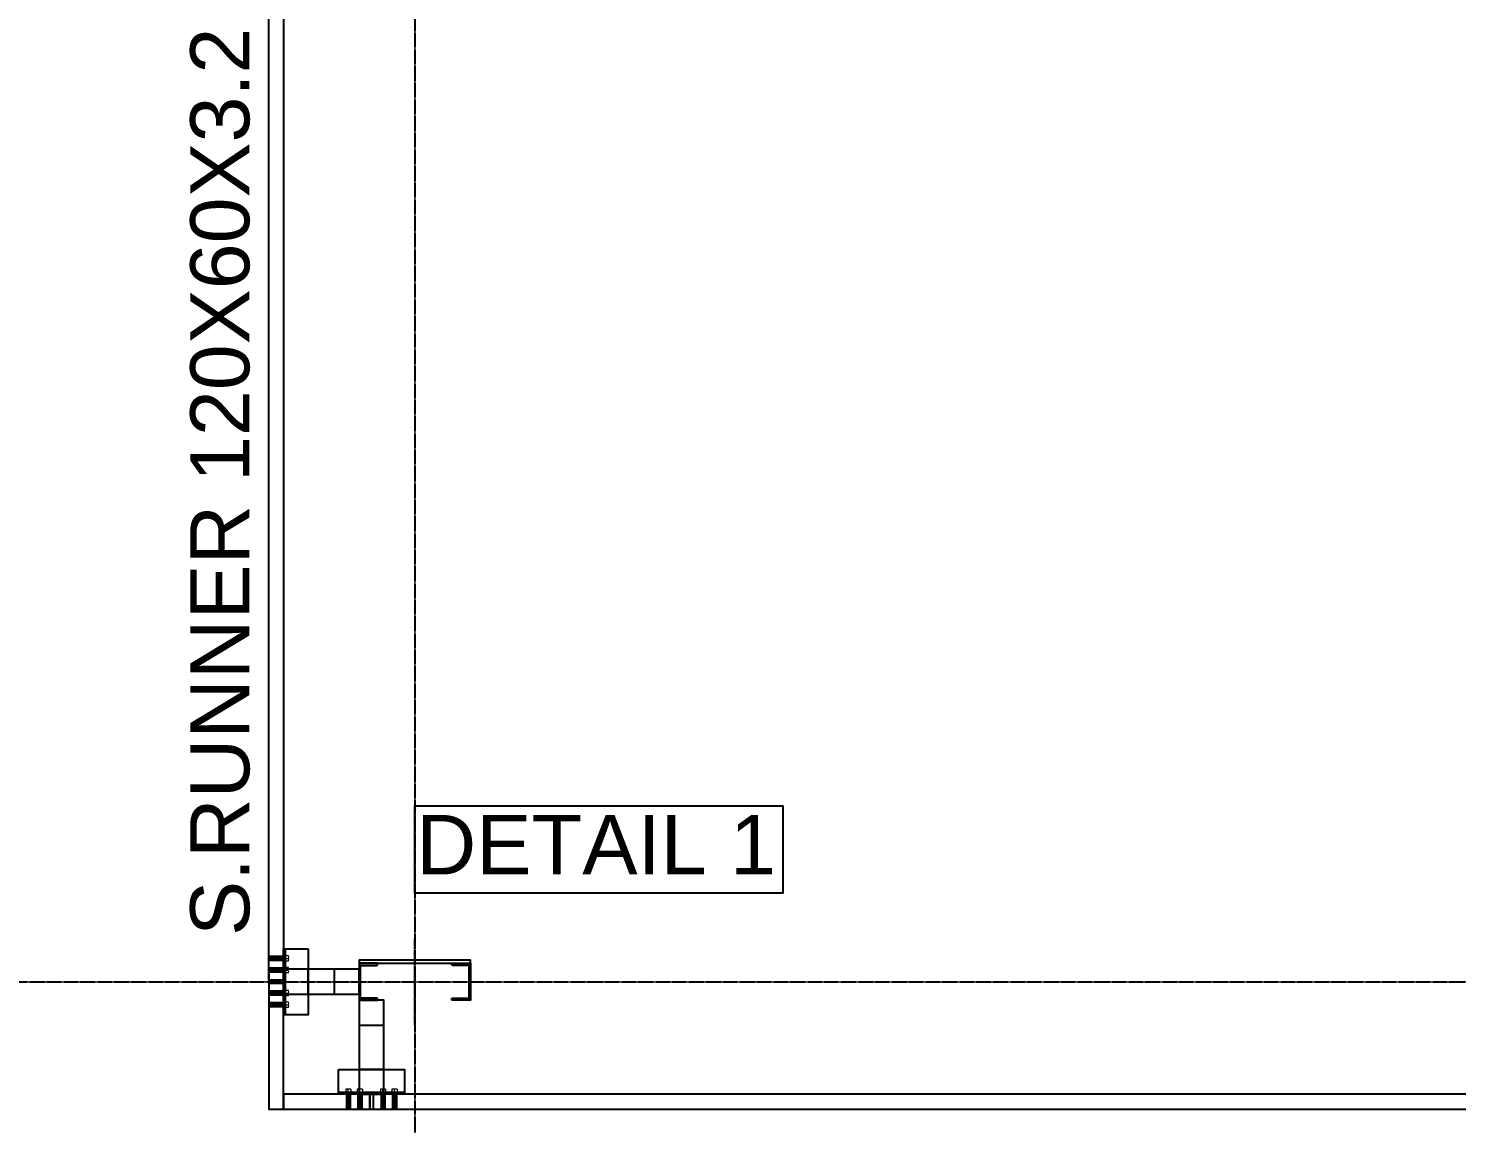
# Model space of a CAD drawing. Header units: millimetres. Extents: x 3470347 to 5996549, y -3470518 to 17149644.
# Drawn here: x 4984691 to 4990459, y 6777180 to 6781603 of the extents above; entities that cross this region are included whole.
import ezdxf
from ezdxf.enums import TextEntityAlignment as Align

# ---------------------------------------------------------------- set-up
doc = ezdxf.new("R2010")
doc.units = ezdxf.units.MM
doc.header["$MEASUREMENT"] = 0
doc.linetypes.add('CENTERX2', pattern=[4, 2.5, -0.5, 0.5, -0.5])
doc.layers.get('0').update_dxf_attribs({"linetype": 'CONTINUOUS', "lineweight": 25})
doc.layers.add('5', color=3, linetype='CONTINUOUS')
doc.layers.add('lintel', color=2, linetype='CONTINUOUS')
for name, color, linetype, lineweight in [('6 TEXT', 7, 'CONTINUOUS', 25), ('channnel', 2, 'CONTINUOUS', 15), ('rRCC 2', 40, 'CONTINUOUS', 15)]:
    doc.layers.add(name, color=color, linetype=linetype, lineweight=lineweight)
doc.styles.add('PDF Arial', font='arial.ttf')
doc.styles.add('TITLE', font='arial.ttf')

msp = doc.modelspace()

# ---------------------------------------------------------------- hatches: boundary and pattern name
at = {"layer": '6 TEXT', "linetype": 'ByBlock'}
h = msp.add_hatch(color=150, dxfattribs=at)
h.dxf.hatch_style = 1
h.paths.add_polyline_path([(4986026.08, 6777827.67), (4986026.08, 6777677.67), (4986101.08, 6777677.67), (4986101.08, 6777682.67, 0.4142136), (4986097.08, 6777686.67), (4986031.48, 6777686.67), (4986031.48, 6777818.67), (4986097.08, 6777818.67, 0.4142136), (4986101.08, 6777822.67), (4986101.08, 6777827.67)])
h = msp.add_hatch(color=150, dxfattribs=at)
h.dxf.hatch_style = 1
h.paths.add_polyline_path([(4986401.08, 6777827.67), (4986401.08, 6777822.67, 0.4142136), (4986405.08, 6777818.67), (4986470.68, 6777818.67), (4986470.68, 6777686.67), (4986405.08, 6777686.67, 0.4142136), (4986401.08, 6777682.67), (4986401.08, 6777677.67), (4986476.08, 6777677.67), (4986476.08, 6777827.67)])

# ---------------------------------------------------------------- linework, layer by layer
at = {"color": 3}
for p, q in [((4985729.08, 6777619.34), (4985729.08, 6777886.01)), ((4986209.41, 6777305.67), (4985942.75, 6777305.67))]:
    msp.add_line(p, q, dxfattribs=at)
at = {"color": 8, "linetype": 'ByBlock'}
for p, q in [((4985729.08, 6777854.01), (4985661.08, 6777854.01)), ((4985729.08, 6777846.01), (4985661.08, 6777846.01)), ((4985729.08, 6777838.01), (4985661.08, 6777838.01)), ((4985729.08, 6777807.34), (4985661.08, 6777807.34)), ((4985729.08, 6777799.34), (4985661.08, 6777799.34)), ((4985729.08, 6777799.34), (4985661.08, 6777799.34)), ((4985729.08, 6777791.34), (4985661.08, 6777791.34)), ((4985729.08, 6777714.01), (4985661.08, 6777714.01)), ((4985729.08, 6777706.01), (4985661.08, 6777706.01)), ((4985729.08, 6777706.01), (4985661.08, 6777706.01)), ((4985729.08, 6777698.01), (4985661.08, 6777698.01)), ((4985729.08, 6777667.34), (4985661.08, 6777667.34)), ((4985729.08, 6777659.34), (4985661.08, 6777659.34)), ((4985729.08, 6777651.34), (4985661.08, 6777651.34)), ((4985974.75, 6777305.67), (4985974.75, 6777237.67)), ((4985982.75, 6777305.67), (4985982.75, 6777237.67)), ((4985990.75, 6777305.67), (4985990.75, 6777237.67)), ((4986021.41, 6777305.67), (4986021.41, 6777237.67)), ((4986029.41, 6777305.67), (4986029.41, 6777237.67)), ((4986029.41, 6777305.67), (4986029.41, 6777237.67)), ((4986037.41, 6777305.67), (4986037.41, 6777237.67)), ((4986114.75, 6777305.67), (4986114.75, 6777237.67)), ((4986122.75, 6777305.67), (4986122.75, 6777237.67)), ((4986122.75, 6777305.67), (4986122.75, 6777237.67)), ((4986130.75, 6777305.67), (4986130.75, 6777237.67)), ((4986161.41, 6777305.67), (4986161.41, 6777237.67)), ((4986169.41, 6777305.67), (4986169.41, 6777237.67)), ((4986177.41, 6777305.67), (4986177.41, 6777237.67))]:
    msp.add_line(p, q, dxfattribs=at)
at = {"color": 2}
for p, q in [((4985721.08, 6777759.34), (4985661.08, 6777759.34)), ((4985721.08, 6777759.34), (4985661.08, 6777759.34)), ((4985721.08, 6777746.01), (4985661.08, 6777746.01)), ((4985721.08, 6777746.01), (4985661.08, 6777746.01)), ((4986069.41, 6777297.67), (4986069.41, 6777237.67)), ((4986069.41, 6777297.67), (4986069.41, 6777237.67)), ((4986082.75, 6777297.67), (4986082.75, 6777237.67)), ((4986082.75, 6777297.67), (4986082.75, 6777237.67))]:
    msp.add_line(p, q, dxfattribs=at)
at = {"color": 6, "linetype": 'ByBlock'}
for points in [[(4985721.08, 6777759.34), (4985661.08, 6777759.34), (4985661.08, 6781785.01), (4985721.08, 6781785.01)], [(4985721.08, 6777746.01), (4985661.08, 6777746.01), (4985661.08, 6777237.67), (4985721.08, 6777237.67)], [(4986069.41, 6777297.67), (4985721.08, 6777297.67), (4985721.08, 6777237.67), (4986069.41, 6777237.67)], [(4990709.41, 6777297.67), (4986082.75, 6777297.67), (4986082.75, 6777237.67), (4990709.41, 6777237.67)]]:
    msp.add_lwpolyline(points, close=True, dxfattribs=at)
at = {"color": 3}
for points in [[(4985821.08, 6777886.01), (4985821.08, 6777619.34), (4985721.08, 6777619.34), (4985721.08, 6777886.01)], [(4985721.08, 6777702.67), (4985821.08, 6777702.67), (4985821.08, 6777802.67), (4985721.08, 6777802.67)], [(4985926.08, 6777702.67), (4986026.08, 6777702.67), (4986026.08, 6777802.67), (4985926.08, 6777802.67)], [(4986126.08, 6777577.67), (4986126.08, 6777677.67), (4986026.08, 6777677.67), (4986026.08, 6777577.67)], [(4985942.75, 6777397.67), (4986209.41, 6777397.67), (4986209.41, 6777297.67), (4985942.75, 6777297.67)], [(4986126.08, 6777297.67), (4986126.08, 6777397.67), (4986026.08, 6777397.67), (4986026.08, 6777297.67)]]:
    msp.add_lwpolyline(points, close=True, dxfattribs=at)
at = {"layer": '6 TEXT', "color": 8, "linetype": 'CENTERX2', "ltscale": 0.5}
msp.add_line((4986251.08, 6817657.4), (4986251.08, 6774264.13), dxfattribs=at)
at = {"layer": '6 TEXT', "color": 8, "linetype": 'CENTERX2', "ltscale": 0.1}
msp.add_line((4986251.08, 6777577.67), (4986251.08, 6777927.67), dxfattribs=at)
at = {"layer": '6 TEXT', "color": 4, "linetype": 'ByBlock'}
for points in [[(4986101.08, 6777677.67), (4986101.08, 6777682.67, 0.4142136), (4986097.08, 6777686.67), (4986031.48, 6777686.67), (4986031.48, 6777818.67), (4986097.08, 6777818.67, 0.4142136), (4986101.08, 6777822.67), (4986101.08, 6777827.67), (4986026.08, 6777827.67), (4986026.08, 6777677.67)], [(4986401.08, 6777677.67), (4986401.08, 6777682.67, -0.4142136), (4986405.08, 6777686.67), (4986470.68, 6777686.67), (4986470.68, 6777818.67), (4986405.08, 6777818.67, -0.4142136), (4986401.08, 6777822.67), (4986401.08, 6777827.67), (4986476.08, 6777827.67), (4986476.08, 6777677.67)]]:
    msp.add_lwpolyline(points, format="xyb", close=True, dxfattribs=at)
at = {"layer": '6 TEXT', "color": 8, "linetype": 'CENTERX2', "ltscale": 0.5}
msp.add_lwpolyline([(4982503.56, 6777752.67), (5022418.94, 6777752.67)], dxfattribs=at)
at = {"layer": 'channnel', "color": 8, "linetype": 'ByBlock'}
for p, q in [((4985729.08, 6777854.01), (4985661.08, 6777854.01)), ((4985661.08, 6777854.01), (4985661.08, 6777838.01)), ((4985729.08, 6777838.01), (4985661.08, 6777838.01)), ((4985714.68, 6777838.01), (4985714.68, 6777854.01)), ((4985729.08, 6777856.67), (4985729.08, 6777835.34)), ((4985741.4, 6777856.67), (4985729.08, 6777856.67)), ((4985729.08, 6777846.01), (4985741.4, 6777846.01)), ((4985741.4, 6777835.34), (4985729.08, 6777835.34)), ((4985729.08, 6777810.01), (4985729.08, 6777788.67)), ((4985741.4, 6777810.01), (4985729.08, 6777810.01)), ((4985729.08, 6777807.34), (4985661.08, 6777807.34)), ((4985661.08, 6777807.34), (4985661.08, 6777791.34)), ((4985729.08, 6777791.34), (4985661.08, 6777791.34)), ((4985714.68, 6777791.34), (4985714.68, 6777807.34)), ((4985729.08, 6777799.34), (4985741.4, 6777799.34)), ((4985741.4, 6777788.67), (4985729.08, 6777788.67)), ((4985729.08, 6777714.01), (4985661.08, 6777714.01)), ((4985661.08, 6777698.01), (4985661.08, 6777714.01)), ((4985729.08, 6777698.01), (4985661.08, 6777698.01)), ((4985714.68, 6777714.01), (4985714.68, 6777698.01)), ((4985729.08, 6777695.34), (4985729.08, 6777716.67)), ((4985741.4, 6777716.67), (4985729.08, 6777716.67)), ((4985729.08, 6777706.01), (4985741.4, 6777706.01)), ((4985741.4, 6777695.34), (4985729.08, 6777695.34)), ((4985729.08, 6777667.34), (4985661.08, 6777667.34)), ((4985661.08, 6777651.34), (4985661.08, 6777667.34)), ((4985729.08, 6777651.34), (4985661.08, 6777651.34)), ((4985714.68, 6777667.34), (4985714.68, 6777651.34)), ((4985729.08, 6777648.67), (4985729.08, 6777670.01)), ((4985741.4, 6777670.01), (4985729.08, 6777670.01)), ((4985729.08, 6777659.34), (4985741.4, 6777659.34)), ((4985741.4, 6777648.67), (4985729.08, 6777648.67)), ((4985972.08, 6777317.99), (4985972.08, 6777305.67)), ((4985972.08, 6777305.67), (4985993.41, 6777305.67)), ((4985974.75, 6777305.67), (4985974.75, 6777237.67)), ((4985990.75, 6777291.27), (4985974.75, 6777291.27)), ((4985982.75, 6777305.67), (4985982.75, 6777317.99)), ((4985990.75, 6777305.67), (4985990.75, 6777237.67)), ((4985993.41, 6777317.99), (4985993.41, 6777305.67)), ((4986018.75, 6777317.99), (4986018.75, 6777305.67)), ((4986018.75, 6777305.67), (4986040.08, 6777305.67)), ((4986021.41, 6777305.67), (4986021.41, 6777237.67)), ((4986037.41, 6777291.27), (4986021.41, 6777291.27)), ((4986029.41, 6777305.67), (4986029.41, 6777317.99)), ((4986037.41, 6777305.67), (4986037.41, 6777237.67)), ((4986040.08, 6777317.99), (4986040.08, 6777305.67)), ((4986112.08, 6777317.99), (4986112.08, 6777305.67)), ((4986133.41, 6777305.67), (4986112.08, 6777305.67)), ((4986114.75, 6777305.67), (4986114.75, 6777237.67)), ((4986114.75, 6777291.27), (4986130.75, 6777291.27)), ((4986122.75, 6777305.67), (4986122.75, 6777317.99)), ((4986130.75, 6777305.67), (4986130.75, 6777237.67)), ((4986133.41, 6777317.99), (4986133.41, 6777305.67)), ((4986158.75, 6777317.99), (4986158.75, 6777305.67)), ((4986180.08, 6777305.67), (4986158.75, 6777305.67)), ((4986161.41, 6777305.67), (4986161.41, 6777237.67)), ((4986161.41, 6777291.27), (4986177.41, 6777291.27)), ((4986169.41, 6777305.67), (4986169.41, 6777317.99)), ((4986177.41, 6777305.67), (4986177.41, 6777237.67)), ((4986180.08, 6777317.99), (4986180.08, 6777305.67)), ((4985974.75, 6777237.67), (4985990.75, 6777237.67)), ((4986021.41, 6777237.67), (4986037.41, 6777237.67)), ((4986130.75, 6777237.67), (4986114.75, 6777237.67)), ((4986177.41, 6777237.67), (4986161.41, 6777237.67))]:
    msp.add_line(p, q, dxfattribs=at)
at = {"layer": 'channnel', "color": 8, "linetype": 'Continuous'}
for p, q in [((4985666.87, 6777838.59), (4985661.08, 6777851.02)), ((4985665.63, 6777838.01), (4985661.08, 6777847.76)), ((4985663.84, 6777838.59), (4985661.08, 6777844.51)), ((4985662.59, 6777838.01), (4985661.08, 6777841.26)), ((4985668.66, 6777838.01), (4985661.47, 6777853.43)), ((4985669.91, 6777838.59), (4985662.72, 6777854.01)), ((4985671.7, 6777838.01), (4985664.51, 6777853.43)), ((4985672.94, 6777838.59), (4985665.75, 6777854.01)), ((4985674.73, 6777838.01), (4985667.54, 6777853.43)), ((4985676.25, 6777838.01), (4985668.79, 6777854.01)), ((4985677.49, 6777838.59), (4985670.58, 6777853.43)), ((4985679.28, 6777838.01), (4985671.82, 6777854.01)), ((4985680.53, 6777838.59), (4985673.61, 6777853.43)), ((4985682.32, 6777838.01), (4985674.86, 6777854.01)), ((4985683.56, 6777838.59), (4985676.64, 6777853.43)), ((4985685.35, 6777838.01), (4985677.89, 6777854.01)), ((4985686.6, 6777838.59), (4985679.68, 6777853.43)), ((4985688.39, 6777838.01), (4985680.92, 6777854.01)), ((4985689.63, 6777838.59), (4985682.71, 6777853.43)), ((4985691.42, 6777838.01), (4985683.96, 6777854.01)), ((4985692.67, 6777838.59), (4985685.75, 6777853.43)), ((4985694.45, 6777838.01), (4985686.99, 6777854.01)), ((4985695.7, 6777838.59), (4985688.78, 6777853.43)), ((4985697.49, 6777838.01), (4985690.03, 6777854.01)), ((4985692.07, 6777838.59), (4985691.82, 6777853.43)), ((4985699.92, 6777838.01), (4985692.46, 6777854.01)), ((4985693.86, 6777838.01), (4985693.06, 6777854.01)), ((4985701.17, 6777838.59), (4985694.25, 6777853.43)), ((4985695.1, 6777838.59), (4985694.85, 6777853.43)), ((4985702.96, 6777838.01), (4985695.5, 6777854.01)), ((4985696.89, 6777838.01), (4985696.1, 6777854.01)), ((4985704.21, 6777838.59), (4985697.29, 6777853.43)), ((4985698.14, 6777838.59), (4985697.88, 6777853.43)), ((4985705.99, 6777838.01), (4985698.53, 6777854.01)), ((4985700.17, 6777853.76), (4985700.05, 6777854.01)), ((4985707.24, 6777838.59), (4985700.32, 6777853.43)), ((4985709.03, 6777838.01), (4985701.57, 6777854.01)), ((4985703.2, 6777853.76), (4985703.08, 6777854.01)), ((4985710.27, 6777838.59), (4985703.35, 6777853.43)), ((4985712.06, 6777838.01), (4985704.6, 6777854.01)), ((4985706.23, 6777853.76), (4985706.12, 6777854.01)), ((4985713.31, 6777838.59), (4985706.39, 6777853.43)), ((4985714.68, 6777838.9), (4985707.64, 6777854.01)), ((4985709.27, 6777853.76), (4985709.15, 6777854.01)), ((4985714.68, 6777842.15), (4985709.42, 6777853.43)), ((4985714.68, 6777845.41), (4985710.67, 6777854.01)), ((4985712.3, 6777853.76), (4985712.19, 6777854.01)), ((4985714.68, 6777848.66), (4985712.46, 6777853.43)), ((4985714.68, 6777851.91), (4985713.7, 6777854.01)), ((4985715.34, 6777853.76), (4985715.22, 6777854.01)), ((4985666.87, 6777791.92), (4985661.08, 6777804.35)), ((4985665.63, 6777791.34), (4985661.08, 6777801.1)), ((4985663.84, 6777791.92), (4985661.08, 6777797.84)), ((4985662.59, 6777791.34), (4985661.08, 6777794.59)), ((4985668.66, 6777791.34), (4985661.47, 6777806.76)), ((4985669.91, 6777791.92), (4985662.72, 6777807.34)), ((4985671.7, 6777791.34), (4985664.51, 6777806.76)), ((4985672.94, 6777791.92), (4985665.75, 6777807.34)), ((4985674.73, 6777791.34), (4985667.54, 6777806.76)), ((4985676.25, 6777791.34), (4985668.79, 6777807.34)), ((4985677.49, 6777791.92), (4985670.58, 6777806.76)), ((4985679.28, 6777791.34), (4985671.82, 6777807.34)), ((4985680.53, 6777791.92), (4985673.61, 6777806.76)), ((4985682.32, 6777791.34), (4985674.86, 6777807.34)), ((4985683.56, 6777791.92), (4985676.64, 6777806.76)), ((4985685.35, 6777791.34), (4985677.89, 6777807.34)), ((4985686.6, 6777791.92), (4985679.68, 6777806.76)), ((4985688.39, 6777791.34), (4985680.92, 6777807.34)), ((4985689.63, 6777791.92), (4985682.71, 6777806.76)), ((4985691.42, 6777791.34), (4985683.96, 6777807.34)), ((4985692.67, 6777791.92), (4985685.75, 6777806.76)), ((4985694.45, 6777791.34), (4985686.99, 6777807.34)), ((4985695.7, 6777791.92), (4985688.78, 6777806.76)), ((4985697.49, 6777791.34), (4985690.03, 6777807.34)), ((4985692.07, 6777791.92), (4985691.82, 6777806.76)), ((4985699.92, 6777791.34), (4985692.46, 6777807.34)), ((4985693.86, 6777791.34), (4985693.06, 6777807.34)), ((4985701.17, 6777791.92), (4985694.25, 6777806.76)), ((4985695.1, 6777791.92), (4985694.85, 6777806.76)), ((4985702.96, 6777791.34), (4985695.5, 6777807.34)), ((4985696.89, 6777791.34), (4985696.1, 6777807.34)), ((4985704.21, 6777791.92), (4985697.29, 6777806.76)), ((4985698.14, 6777791.92), (4985697.88, 6777806.76)), ((4985705.99, 6777791.34), (4985698.53, 6777807.34)), ((4985700.17, 6777807.09), (4985700.05, 6777807.34)), ((4985707.24, 6777791.92), (4985700.32, 6777806.76)), ((4985709.03, 6777791.34), (4985701.57, 6777807.34)), ((4985703.2, 6777807.09), (4985703.08, 6777807.34)), ((4985710.27, 6777791.92), (4985703.35, 6777806.76)), ((4985712.06, 6777791.34), (4985704.6, 6777807.34)), ((4985706.23, 6777807.09), (4985706.12, 6777807.34)), ((4985713.31, 6777791.92), (4985706.39, 6777806.76)), ((4985714.68, 6777792.23), (4985707.64, 6777807.34)), ((4985709.27, 6777807.09), (4985709.15, 6777807.34)), ((4985714.68, 6777795.49), (4985709.42, 6777806.76)), ((4985714.68, 6777798.74), (4985710.67, 6777807.34)), ((4985712.3, 6777807.09), (4985712.19, 6777807.34)), ((4985714.68, 6777801.99), (4985712.46, 6777806.76)), ((4985714.68, 6777805.25), (4985713.7, 6777807.34)), ((4985715.34, 6777807.09), (4985715.22, 6777807.34)), ((4985662.59, 6777714.01), (4985661.08, 6777710.76)), ((4985665.63, 6777714.01), (4985661.08, 6777704.25)), ((4985663.84, 6777713.43), (4985661.08, 6777707.5)), ((4985666.87, 6777713.43), (4985661.08, 6777701)), ((4985668.66, 6777714.01), (4985661.47, 6777698.59)), ((4985669.91, 6777713.43), (4985662.72, 6777698.01)), ((4985671.7, 6777714.01), (4985664.51, 6777698.59)), ((4985672.94, 6777713.43), (4985665.75, 6777698.01)), ((4985674.73, 6777714.01), (4985667.54, 6777698.59)), ((4985676.25, 6777714.01), (4985668.79, 6777698.01)), ((4985677.49, 6777713.43), (4985670.58, 6777698.59)), ((4985679.28, 6777714.01), (4985671.82, 6777698.01)), ((4985680.53, 6777713.43), (4985673.61, 6777698.59)), ((4985682.32, 6777714.01), (4985674.86, 6777698.01)), ((4985683.56, 6777713.43), (4985676.64, 6777698.59)), ((4985685.35, 6777714.01), (4985677.89, 6777698.01)), ((4985686.6, 6777713.43), (4985679.68, 6777698.59)), ((4985688.39, 6777714.01), (4985680.92, 6777698.01)), ((4985689.63, 6777713.43), (4985682.71, 6777698.59)), ((4985691.42, 6777714.01), (4985683.96, 6777698.01)), ((4985692.67, 6777713.43), (4985685.75, 6777698.59)), ((4985694.45, 6777714.01), (4985686.99, 6777698.01)), ((4985695.7, 6777713.43), (4985688.78, 6777698.59)), ((4985697.49, 6777714.01), (4985690.03, 6777698.01)), ((4985692.07, 6777713.43), (4985691.82, 6777698.59)), ((4985699.92, 6777714.01), (4985692.46, 6777698.01)), ((4985693.86, 6777714.01), (4985693.06, 6777698.01)), ((4985701.17, 6777713.43), (4985694.25, 6777698.59)), ((4985695.1, 6777713.43), (4985694.85, 6777698.59)), ((4985702.96, 6777714.01), (4985695.5, 6777698.01)), ((4985696.89, 6777714.01), (4985696.1, 6777698.01)), ((4985704.21, 6777713.43), (4985697.29, 6777698.59)), ((4985698.14, 6777713.43), (4985697.88, 6777698.59)), ((4985705.99, 6777714.01), (4985698.53, 6777698.01)), ((4985700.17, 6777698.26), (4985700.05, 6777698.01)), ((4985707.24, 6777713.43), (4985700.32, 6777698.59)), ((4985709.03, 6777714.01), (4985701.57, 6777698.01)), ((4985703.2, 6777698.26), (4985703.08, 6777698.01)), ((4985710.27, 6777713.43), (4985703.35, 6777698.59)), ((4985712.06, 6777714.01), (4985704.6, 6777698.01)), ((4985706.23, 6777698.26), (4985706.12, 6777698.01)), ((4985713.31, 6777713.43), (4985706.39, 6777698.59)), ((4985714.68, 6777713.11), (4985707.64, 6777698.01)), ((4985709.27, 6777698.26), (4985709.15, 6777698.01)), ((4985714.68, 6777709.86), (4985709.42, 6777698.59)), ((4985714.68, 6777706.61), (4985710.67, 6777698.01)), ((4985712.3, 6777698.26), (4985712.19, 6777698.01)), ((4985714.68, 6777703.35), (4985712.46, 6777698.59)), ((4985714.68, 6777700.1), (4985713.7, 6777698.01)), ((4985715.34, 6777698.26), (4985715.22, 6777698.01)), ((4985662.59, 6777667.34), (4985661.08, 6777664.09)), ((4985665.63, 6777667.34), (4985661.08, 6777657.58)), ((4985663.84, 6777666.76), (4985661.08, 6777660.84)), ((4985666.87, 6777666.76), (4985661.08, 6777654.33)), ((4985668.66, 6777667.34), (4985661.47, 6777651.92)), ((4985669.91, 6777666.76), (4985662.72, 6777651.34)), ((4985671.7, 6777667.34), (4985664.51, 6777651.92)), ((4985672.94, 6777666.76), (4985665.75, 6777651.34)), ((4985674.73, 6777667.34), (4985667.54, 6777651.92)), ((4985676.25, 6777667.34), (4985668.79, 6777651.34)), ((4985677.49, 6777666.76), (4985670.58, 6777651.92)), ((4985679.28, 6777667.34), (4985671.82, 6777651.34)), ((4985680.53, 6777666.76), (4985673.61, 6777651.92)), ((4985682.32, 6777667.34), (4985674.86, 6777651.34)), ((4985683.56, 6777666.76), (4985676.64, 6777651.92)), ((4985685.35, 6777667.34), (4985677.89, 6777651.34)), ((4985686.6, 6777666.76), (4985679.68, 6777651.92)), ((4985688.39, 6777667.34), (4985680.92, 6777651.34)), ((4985689.63, 6777666.76), (4985682.71, 6777651.92)), ((4985691.42, 6777667.34), (4985683.96, 6777651.34)), ((4985692.67, 6777666.76), (4985685.75, 6777651.92)), ((4985694.45, 6777667.34), (4985686.99, 6777651.34)), ((4985695.7, 6777666.76), (4985688.78, 6777651.92)), ((4985697.49, 6777667.34), (4985690.03, 6777651.34)), ((4985692.07, 6777666.76), (4985691.82, 6777651.92)), ((4985699.92, 6777667.34), (4985692.46, 6777651.34)), ((4985693.86, 6777667.34), (4985693.06, 6777651.34)), ((4985701.17, 6777666.76), (4985694.25, 6777651.92)), ((4985695.1, 6777666.76), (4985694.85, 6777651.92)), ((4985702.96, 6777667.34), (4985695.5, 6777651.34)), ((4985696.89, 6777667.34), (4985696.1, 6777651.34)), ((4985704.21, 6777666.76), (4985697.29, 6777651.92)), ((4985698.14, 6777666.76), (4985697.88, 6777651.92)), ((4985705.99, 6777667.34), (4985698.53, 6777651.34)), ((4985700.17, 6777651.59), (4985700.05, 6777651.34)), ((4985707.24, 6777666.76), (4985700.32, 6777651.92)), ((4985709.03, 6777667.34), (4985701.57, 6777651.34)), ((4985703.2, 6777651.59), (4985703.08, 6777651.34)), ((4985710.27, 6777666.76), (4985703.35, 6777651.92)), ((4985712.06, 6777667.34), (4985704.6, 6777651.34)), ((4985706.23, 6777651.59), (4985706.12, 6777651.34)), ((4985713.31, 6777666.76), (4985706.39, 6777651.92)), ((4985714.68, 6777666.45), (4985707.64, 6777651.34)), ((4985709.27, 6777651.59), (4985709.15, 6777651.34)), ((4985714.68, 6777663.19), (4985709.42, 6777651.92)), ((4985714.68, 6777659.94), (4985710.67, 6777651.34)), ((4985712.3, 6777651.59), (4985712.19, 6777651.34)), ((4985714.68, 6777656.69), (4985712.46, 6777651.92)), ((4985714.68, 6777653.43), (4985713.7, 6777651.34)), ((4985715.34, 6777651.59), (4985715.22, 6777651.34)), ((4985974.99, 6777291.93), (4985974.75, 6777291.82)), ((4985989.85, 6777291.27), (4985974.75, 6777284.23)), ((4985983.35, 6777291.27), (4985974.75, 6777287.26)), ((4985976.84, 6777291.27), (4985974.75, 6777290.3)), ((4985974.99, 6777288.9), (4985974.75, 6777288.78)), ((4985986.6, 6777291.27), (4985975.33, 6777286.02)), ((4985980.09, 6777291.27), (4985975.33, 6777289.05)), ((4985990.16, 6777289.9), (4985975.33, 6777282.98)), ((4986021.66, 6777291.93), (4986021.41, 6777291.82)), ((4986036.52, 6777291.27), (4986021.41, 6777284.23)), ((4986030.01, 6777291.27), (4986021.41, 6777287.26)), ((4986023.51, 6777291.27), (4986021.41, 6777290.3)), ((4986021.66, 6777288.9), (4986021.41, 6777288.78)), ((4986033.27, 6777291.27), (4986021.99, 6777286.02)), ((4986026.76, 6777291.27), (4986021.99, 6777289.05)), ((4986036.83, 6777289.9), (4986021.99, 6777282.98)), ((4986115.33, 6777289.9), (4986130.16, 6777282.98)), ((4986115.64, 6777291.27), (4986130.75, 6777284.23)), ((4986118.89, 6777291.27), (4986130.16, 6777286.02)), ((4986122.15, 6777291.27), (4986130.75, 6777287.26)), ((4986125.4, 6777291.27), (4986130.16, 6777289.05)), ((4986128.65, 6777291.27), (4986130.75, 6777290.3)), ((4986130.5, 6777291.93), (4986130.75, 6777291.82)), ((4986130.5, 6777288.9), (4986130.75, 6777288.78)), ((4986161.99, 6777289.9), (4986176.83, 6777282.98)), ((4986162.3, 6777291.27), (4986177.41, 6777284.23)), ((4986165.56, 6777291.27), (4986176.83, 6777286.02)), ((4986168.81, 6777291.27), (4986177.41, 6777287.26)), ((4986172.07, 6777291.27), (4986176.83, 6777289.05)), ((4986175.32, 6777291.27), (4986177.41, 6777290.3)), ((4986177.16, 6777291.93), (4986177.41, 6777291.82)), ((4986177.16, 6777288.9), (4986177.41, 6777288.78)), ((4985990.75, 6777288.66), (4985974.75, 6777281.2)), ((4985974.99, 6777285.86), (4985974.75, 6777285.75)), ((4985990.75, 6777285.62), (4985974.75, 6777278.16)), ((4985974.99, 6777282.83), (4985974.75, 6777282.71)), ((4985990.75, 6777282.59), (4985974.75, 6777275.13)), ((4985974.99, 6777279.79), (4985974.75, 6777279.68)), ((4985990.75, 6777279.55), (4985974.75, 6777272.09)), ((4985974.99, 6777276.76), (4985974.75, 6777276.64)), ((4985990.75, 6777276.52), (4985974.75, 6777269.06)), ((4985990.75, 6777274.08), (4985974.75, 6777266.62)), ((4985990.75, 6777273.49), (4985974.75, 6777272.69)), ((4985990.75, 6777271.05), (4985974.75, 6777263.59)), ((4985990.75, 6777270.45), (4985974.75, 6777269.66)), ((4985990.75, 6777268.01), (4985974.75, 6777260.55)), ((4985990.75, 6777264.98), (4985974.75, 6777257.52)), ((4985990.75, 6777261.95), (4985974.75, 6777254.49)), ((4985990.75, 6777258.91), (4985974.75, 6777251.45)), ((4985990.75, 6777255.88), (4985974.75, 6777248.42)), ((4985990.75, 6777252.84), (4985974.75, 6777245.38)), ((4985990.16, 6777249.54), (4985974.75, 6777242.35)), ((4985990.16, 6777246.5), (4985974.75, 6777239.31)), ((4985990.16, 6777286.87), (4985975.33, 6777279.95)), ((4985990.16, 6777283.83), (4985975.33, 6777276.92)), ((4985990.16, 6777280.8), (4985975.33, 6777273.88)), ((4985990.16, 6777277.77), (4985975.33, 6777270.85)), ((4985990.16, 6777274.73), (4985975.33, 6777274.48)), ((4985990.16, 6777272.3), (4985975.33, 6777265.38)), ((4985990.16, 6777271.7), (4985975.33, 6777271.44)), ((4985990.16, 6777269.26), (4985975.33, 6777262.34)), ((4985990.16, 6777268.66), (4985975.33, 6777268.41)), ((4985990.16, 6777266.23), (4985975.33, 6777259.31)), ((4985990.16, 6777263.19), (4985975.33, 6777256.27)), ((4985990.16, 6777260.16), (4985975.33, 6777253.24)), ((4985990.16, 6777257.12), (4985975.33, 6777250.2)), ((4985990.16, 6777254.09), (4985975.33, 6777247.17)), ((4985990.75, 6777251.33), (4985975.33, 6777244.14)), ((4985990.75, 6777248.29), (4985975.33, 6777241.1)), ((4985990.75, 6777245.26), (4985975.33, 6777238.07)), ((4985990.16, 6777243.47), (4985977.74, 6777237.67)), ((4985990.75, 6777242.22), (4985980.99, 6777237.67)), ((4985990.16, 6777240.44), (4985984.24, 6777237.67)), ((4985990.75, 6777239.19), (4985987.5, 6777237.67)), ((4986037.41, 6777288.66), (4986021.41, 6777281.2)), ((4986021.66, 6777285.86), (4986021.41, 6777285.75)), ((4986037.41, 6777285.62), (4986021.41, 6777278.16)), ((4986021.66, 6777282.83), (4986021.41, 6777282.71)), ((4986037.41, 6777282.59), (4986021.41, 6777275.13)), ((4986021.66, 6777279.79), (4986021.41, 6777279.68)), ((4986037.41, 6777279.55), (4986021.41, 6777272.09)), ((4986021.66, 6777276.76), (4986021.41, 6777276.64)), ((4986037.41, 6777276.52), (4986021.41, 6777269.06)), ((4986037.41, 6777274.08), (4986021.41, 6777266.62)), ((4986037.41, 6777273.49), (4986021.41, 6777272.69)), ((4986037.41, 6777271.05), (4986021.41, 6777263.59)), ((4986037.41, 6777270.45), (4986021.41, 6777269.66)), ((4986037.41, 6777268.01), (4986021.41, 6777260.55)), ((4986037.41, 6777264.98), (4986021.41, 6777257.52)), ((4986037.41, 6777261.95), (4986021.41, 6777254.49)), ((4986037.41, 6777258.91), (4986021.41, 6777251.45)), ((4986037.41, 6777255.88), (4986021.41, 6777248.42)), ((4986037.41, 6777252.84), (4986021.41, 6777245.38)), ((4986036.83, 6777249.54), (4986021.41, 6777242.35)), ((4986036.83, 6777246.5), (4986021.41, 6777239.31)), ((4986036.83, 6777286.87), (4986021.99, 6777279.95)), ((4986036.83, 6777283.83), (4986021.99, 6777276.92)), ((4986036.83, 6777280.8), (4986021.99, 6777273.88)), ((4986036.83, 6777277.77), (4986021.99, 6777270.85)), ((4986036.83, 6777274.73), (4986021.99, 6777274.48)), ((4986036.83, 6777272.3), (4986021.99, 6777265.38)), ((4986036.83, 6777271.7), (4986021.99, 6777271.44)), ((4986036.83, 6777269.26), (4986021.99, 6777262.34)), ((4986036.83, 6777268.66), (4986021.99, 6777268.41)), ((4986036.83, 6777266.23), (4986021.99, 6777259.31)), ((4986036.83, 6777263.19), (4986021.99, 6777256.27)), ((4986036.83, 6777260.16), (4986021.99, 6777253.24)), ((4986036.83, 6777257.12), (4986021.99, 6777250.2)), ((4986036.83, 6777254.09), (4986021.99, 6777247.17)), ((4986037.41, 6777251.33), (4986021.99, 6777244.14)), ((4986037.41, 6777248.29), (4986021.99, 6777241.1)), ((4986037.41, 6777245.26), (4986021.99, 6777238.07)), ((4986036.83, 6777243.47), (4986024.4, 6777237.67)), ((4986037.41, 6777242.22), (4986027.66, 6777237.67)), ((4986036.83, 6777240.44), (4986030.91, 6777237.67)), ((4986037.41, 6777239.19), (4986034.16, 6777237.67)), ((4986114.75, 6777288.66), (4986130.75, 6777281.2)), ((4986114.75, 6777285.62), (4986130.75, 6777278.16)), ((4986114.75, 6777282.59), (4986130.75, 6777275.13)), ((4986114.75, 6777279.55), (4986130.75, 6777272.09)), ((4986114.75, 6777276.52), (4986130.75, 6777269.06)), ((4986114.75, 6777274.08), (4986130.75, 6777266.62)), ((4986114.75, 6777273.49), (4986130.75, 6777272.69)), ((4986114.75, 6777271.05), (4986130.75, 6777263.59)), ((4986114.75, 6777270.45), (4986130.75, 6777269.66)), ((4986114.75, 6777268.01), (4986130.75, 6777260.55)), ((4986114.75, 6777264.98), (4986130.75, 6777257.52)), ((4986114.75, 6777261.95), (4986130.75, 6777254.49)), ((4986114.75, 6777258.91), (4986130.75, 6777251.45)), ((4986114.75, 6777255.88), (4986130.75, 6777248.42)), ((4986114.75, 6777252.84), (4986130.75, 6777245.38)), ((4986114.75, 6777251.33), (4986130.16, 6777244.14)), ((4986114.75, 6777248.29), (4986130.16, 6777241.1)), ((4986114.75, 6777245.26), (4986130.16, 6777238.07)), ((4986114.75, 6777242.22), (4986124.5, 6777237.67)), ((4986114.75, 6777239.19), (4986118, 6777237.67)), ((4986115.33, 6777286.87), (4986130.16, 6777279.95)), ((4986115.33, 6777283.83), (4986130.16, 6777276.92)), ((4986115.33, 6777280.8), (4986130.16, 6777273.88)), ((4986115.33, 6777277.77), (4986130.16, 6777270.85)), ((4986115.33, 6777274.73), (4986130.16, 6777274.48)), ((4986115.33, 6777272.3), (4986130.16, 6777265.38)), ((4986115.33, 6777271.7), (4986130.16, 6777271.44)), ((4986115.33, 6777269.26), (4986130.16, 6777262.34)), ((4986115.33, 6777268.66), (4986130.16, 6777268.41)), ((4986115.33, 6777266.23), (4986130.16, 6777259.31)), ((4986115.33, 6777263.19), (4986130.16, 6777256.27)), ((4986115.33, 6777260.16), (4986130.16, 6777253.24)), ((4986115.33, 6777257.12), (4986130.16, 6777250.2)), ((4986115.33, 6777254.09), (4986130.16, 6777247.17)), ((4986115.33, 6777249.54), (4986130.75, 6777242.35)), ((4986115.33, 6777246.5), (4986130.75, 6777239.31)), ((4986115.33, 6777243.47), (4986127.76, 6777237.67)), ((4986115.33, 6777240.44), (4986121.25, 6777237.67)), ((4986130.5, 6777285.86), (4986130.75, 6777285.75)), ((4986130.5, 6777282.83), (4986130.75, 6777282.71)), ((4986130.5, 6777279.79), (4986130.75, 6777279.68)), ((4986130.5, 6777276.76), (4986130.75, 6777276.64)), ((4986161.41, 6777288.66), (4986177.41, 6777281.2)), ((4986161.41, 6777285.62), (4986177.41, 6777278.16)), ((4986161.41, 6777282.59), (4986177.41, 6777275.13)), ((4986161.41, 6777279.55), (4986177.41, 6777272.09)), ((4986161.41, 6777276.52), (4986177.41, 6777269.06)), ((4986161.41, 6777274.08), (4986177.41, 6777266.62)), ((4986161.41, 6777273.49), (4986177.41, 6777272.69)), ((4986161.41, 6777271.05), (4986177.41, 6777263.59)), ((4986161.41, 6777270.45), (4986177.41, 6777269.66)), ((4986161.41, 6777268.01), (4986177.41, 6777260.55)), ((4986161.41, 6777264.98), (4986177.41, 6777257.52)), ((4986161.41, 6777261.95), (4986177.41, 6777254.49)), ((4986161.41, 6777258.91), (4986177.41, 6777251.45)), ((4986161.41, 6777255.88), (4986177.41, 6777248.42)), ((4986161.41, 6777252.84), (4986177.41, 6777245.38)), ((4986161.41, 6777251.33), (4986176.83, 6777244.14)), ((4986161.41, 6777248.29), (4986176.83, 6777241.1)), ((4986161.41, 6777245.26), (4986176.83, 6777238.07)), ((4986161.41, 6777242.22), (4986171.17, 6777237.67)), ((4986161.41, 6777239.19), (4986164.66, 6777237.67)), ((4986161.99, 6777286.87), (4986176.83, 6777279.95)), ((4986161.99, 6777283.83), (4986176.83, 6777276.92)), ((4986161.99, 6777280.8), (4986176.83, 6777273.88)), ((4986161.99, 6777277.77), (4986176.83, 6777270.85)), ((4986161.99, 6777274.73), (4986176.83, 6777274.48)), ((4986161.99, 6777272.3), (4986176.83, 6777265.38)), ((4986161.99, 6777271.7), (4986176.83, 6777271.44)), ((4986161.99, 6777269.26), (4986176.83, 6777262.34)), ((4986161.99, 6777268.66), (4986176.83, 6777268.41)), ((4986161.99, 6777266.23), (4986176.83, 6777259.31)), ((4986161.99, 6777263.19), (4986176.83, 6777256.27)), ((4986161.99, 6777260.16), (4986176.83, 6777253.24)), ((4986161.99, 6777257.12), (4986176.83, 6777250.2)), ((4986161.99, 6777254.09), (4986176.83, 6777247.17)), ((4986161.99, 6777249.54), (4986177.41, 6777242.35)), ((4986161.99, 6777246.5), (4986177.41, 6777239.31)), ((4986161.99, 6777243.47), (4986174.42, 6777237.67)), ((4986161.99, 6777240.44), (4986167.92, 6777237.67)), ((4986177.16, 6777285.86), (4986177.41, 6777285.75)), ((4986177.16, 6777282.83), (4986177.41, 6777282.71)), ((4986177.16, 6777279.79), (4986177.41, 6777279.68)), ((4986177.16, 6777276.76), (4986177.41, 6777276.64))]:
    msp.add_line(p, q, dxfattribs=at)
for centre, radius, start, end in [((4985662.1, 6777853.72), 0.688, 25, 205), ((4985663.22, 6777838.3), 0.688, 205, 25), ((4985665.13, 6777853.72), 0.688, 25, 205), ((4985666.25, 6777838.3), 0.687, 205, 25), ((4985668.16, 6777853.72), 0.688, 25, 205), ((4985669.29, 6777838.3), 0.688, 205, 25), ((4985671.2, 6777853.72), 0.688, 25, 205), ((4985672.32, 6777838.3), 0.688, 205, 25), ((4985674.23, 6777853.72), 0.688, 25, 205), ((4985676.87, 6777838.3), 0.688, 205, 25), ((4985677.27, 6777853.72), 0.688, 25, 205), ((4985679.91, 6777838.3), 0.688, 205, 25), ((4985680.3, 6777853.72), 0.688, 25, 205), ((4985682.94, 6777838.3), 0.687, 205, 25), ((4985683.34, 6777853.72), 0.687, 25, 205), ((4985685.97, 6777838.3), 0.688, 205, 25), ((4985686.37, 6777853.72), 0.688, 25, 205), ((4985689.01, 6777838.3), 0.688, 205, 25), ((4985689.4, 6777853.72), 0.688, 25, 205), ((4985692.04, 6777838.3), 0.687, 205, 25), ((4985692.44, 6777853.72), 0.688, 25, 205), ((4985694.24, 6777833.27), 5.75, 55.569041, 112.192993), ((4985695.71, 6777858.75), 5.75, 235.569041, 292.192993), ((4985694.48, 6777838.3), 0.688, 205, 25), ((4985694.88, 6777853.72), 0.687, 25, 205), ((4985695.08, 6777838.3), 0.688, 205, 25), ((4985695.47, 6777853.72), 0.688, 25, 205), ((4985697.51, 6777838.3), 0.687, 205, 25), ((4985697.91, 6777853.72), 0.688, 25, 205), ((4985700.55, 6777838.3), 0.687, 205, 25), ((4985700.94, 6777853.72), 0.688, 25, 205), ((4985703.58, 6777838.3), 0.687, 205, 25), ((4985703.98, 6777853.72), 0.688, 25, 205), ((4985706.62, 6777838.3), 0.687, 205, 25), ((4985707.01, 6777853.72), 0.688, 25, 205), ((4985709.65, 6777838.3), 0.687, 205, 25), ((4985710.05, 6777853.72), 0.688, 25, 205), ((4985712.69, 6777838.3), 0.687, 205, 25), ((4985713.08, 6777853.72), 0.688, 25, 205), ((4985662.1, 6777807.05), 0.688, 25, 205), ((4985663.22, 6777791.63), 0.688, 205, 25), ((4985665.13, 6777807.05), 0.688, 25, 205), ((4985666.25, 6777791.63), 0.687, 205, 25), ((4985668.16, 6777807.05), 0.688, 25, 205), ((4985669.29, 6777791.63), 0.688, 205, 25), ((4985671.2, 6777807.05), 0.688, 25, 205), ((4985672.32, 6777791.63), 0.688, 205, 25), ((4985674.23, 6777807.05), 0.688, 25, 205), ((4985676.87, 6777791.63), 0.688, 205, 25), ((4985677.27, 6777807.05), 0.688, 25, 205), ((4985679.91, 6777791.63), 0.688, 205, 25), ((4985680.3, 6777807.05), 0.688, 25, 205), ((4985682.94, 6777791.63), 0.687, 205, 25), ((4985683.34, 6777807.05), 0.687, 25, 205), ((4985685.97, 6777791.63), 0.688, 205, 25), ((4985686.37, 6777807.05), 0.688, 25, 205), ((4985689.01, 6777791.63), 0.688, 205, 25), ((4985689.4, 6777807.05), 0.688, 25, 205), ((4985692.04, 6777791.63), 0.687, 205, 25), ((4985692.44, 6777807.05), 0.688, 25, 205), ((4985694.24, 6777786.6), 5.75, 55.569041, 112.192993), ((4985695.71, 6777812.08), 5.75, 235.569041, 292.192993), ((4985694.48, 6777791.63), 0.688, 205, 25), ((4985694.88, 6777807.05), 0.687, 25, 205), ((4985695.08, 6777791.63), 0.688, 205, 25), ((4985695.47, 6777807.05), 0.688, 25, 205), ((4985697.51, 6777791.63), 0.687, 205, 25), ((4985697.91, 6777807.05), 0.688, 25, 205), ((4985700.55, 6777791.63), 0.687, 205, 25), ((4985700.94, 6777807.05), 0.688, 25, 205), ((4985703.58, 6777791.63), 0.687, 205, 25), ((4985703.98, 6777807.05), 0.688, 25, 205), ((4985706.62, 6777791.63), 0.687, 205, 25), ((4985707.01, 6777807.05), 0.688, 25, 205), ((4985709.65, 6777791.63), 0.687, 205, 25), ((4985710.05, 6777807.05), 0.688, 25, 205), ((4985712.69, 6777791.63), 0.687, 205, 25), ((4985713.08, 6777807.05), 0.688, 25, 205), ((4985662.1, 6777698.3), 0.688, 155, 335), ((4985663.22, 6777713.72), 0.688, 335, 155), ((4985665.13, 6777698.3), 0.688, 155, 335), ((4985666.25, 6777713.72), 0.687, 335, 155), ((4985668.16, 6777698.3), 0.688, 155, 335), ((4985669.29, 6777713.72), 0.688, 335, 155), ((4985671.2, 6777698.3), 0.688, 155, 335), ((4985672.32, 6777713.72), 0.688, 335, 155), ((4985674.23, 6777698.3), 0.688, 155, 335), ((4985676.87, 6777713.72), 0.688, 335, 155), ((4985677.27, 6777698.3), 0.688, 155, 335), ((4985679.91, 6777713.72), 0.688, 335, 155), ((4985680.3, 6777698.3), 0.688, 155, 335), ((4985682.94, 6777713.72), 0.687, 335, 155), ((4985683.34, 6777698.3), 0.687, 155, 335), ((4985685.97, 6777713.72), 0.688, 335, 155), ((4985686.37, 6777698.3), 0.688, 155, 335), ((4985689.01, 6777713.72), 0.688, 335, 155), ((4985689.4, 6777698.3), 0.688, 155, 335), ((4985692.04, 6777713.72), 0.687, 335, 155), ((4985692.44, 6777698.3), 0.688, 155, 335), ((4985694.24, 6777718.75), 5.75, 247.807007, 304.430959), ((4985695.71, 6777693.27), 5.75, 67.807007, 124.430959), ((4985694.48, 6777713.72), 0.688, 335, 155), ((4985694.88, 6777698.3), 0.687, 155, 335), ((4985695.08, 6777713.72), 0.688, 335, 155), ((4985695.47, 6777698.3), 0.688, 155, 335), ((4985697.51, 6777713.72), 0.687, 335, 155), ((4985697.91, 6777698.3), 0.688, 155, 335), ((4985700.55, 6777713.72), 0.687, 335, 155), ((4985700.94, 6777698.3), 0.688, 155, 335), ((4985703.58, 6777713.72), 0.687, 335, 155), ((4985703.98, 6777698.3), 0.688, 155, 335), ((4985706.62, 6777713.72), 0.687, 335, 155), ((4985707.01, 6777698.3), 0.688, 155, 335), ((4985709.65, 6777713.72), 0.687, 335, 155), ((4985710.05, 6777698.3), 0.688, 155, 335), ((4985712.69, 6777713.72), 0.687, 335, 155), ((4985713.08, 6777698.3), 0.688, 155, 335), ((4985662.1, 6777651.63), 0.688, 155, 335), ((4985663.22, 6777667.05), 0.688, 335, 155), ((4985665.13, 6777651.63), 0.688, 155, 335), ((4985666.25, 6777667.05), 0.687, 335, 155), ((4985668.16, 6777651.63), 0.688, 155, 335), ((4985669.29, 6777667.05), 0.688, 335, 155), ((4985671.2, 6777651.63), 0.688, 155, 335), ((4985672.32, 6777667.05), 0.688, 335, 155), ((4985674.23, 6777651.63), 0.688, 155, 335), ((4985676.87, 6777667.05), 0.688, 335, 155), ((4985677.27, 6777651.63), 0.688, 155, 335), ((4985679.91, 6777667.05), 0.688, 335, 155), ((4985680.3, 6777651.63), 0.688, 155, 335), ((4985682.94, 6777667.05), 0.687, 335, 155), ((4985683.34, 6777651.63), 0.687, 155, 335), ((4985685.97, 6777667.05), 0.688, 335, 155), ((4985686.37, 6777651.63), 0.688, 155, 335), ((4985689.01, 6777667.05), 0.688, 335, 155), ((4985689.4, 6777651.63), 0.688, 155, 335), ((4985692.04, 6777667.05), 0.687, 335, 155), ((4985692.44, 6777651.63), 0.688, 155, 335), ((4985694.24, 6777672.08), 5.75, 247.807007, 304.430959), ((4985695.71, 6777646.6), 5.75, 67.807007, 124.430959), ((4985694.48, 6777667.05), 0.688, 335, 155), ((4985694.88, 6777651.63), 0.687, 155, 335), ((4985695.08, 6777667.05), 0.688, 335, 155), ((4985695.47, 6777651.63), 0.688, 155, 335), ((4985697.51, 6777667.05), 0.687, 335, 155), ((4985697.91, 6777651.63), 0.688, 155, 335), ((4985700.55, 6777667.05), 0.687, 335, 155), ((4985700.94, 6777651.63), 0.688, 155, 335), ((4985703.58, 6777667.05), 0.687, 335, 155), ((4985703.98, 6777651.63), 0.688, 155, 335), ((4985706.62, 6777667.05), 0.687, 335, 155), ((4985707.01, 6777651.63), 0.688, 155, 335), ((4985709.65, 6777667.05), 0.687, 335, 155), ((4985710.05, 6777651.63), 0.688, 155, 335), ((4985712.69, 6777667.05), 0.687, 335, 155), ((4985713.08, 6777651.63), 0.688, 155, 335), ((4985975.04, 6777289.68), 0.688, 115, 295), ((4985990.46, 6777289.28), 0.687, 295, 115), ((4986021.7, 6777289.68), 0.688, 115, 295), ((4986037.12, 6777289.28), 0.687, 295, 115), ((4986115.04, 6777289.28), 0.687, 65, 245), ((4986130.46, 6777289.68), 0.688, 245, 65), ((4986161.7, 6777289.28), 0.687, 65, 245), ((4986177.12, 6777289.68), 0.688, 245, 65), ((4985975.04, 6777286.64), 0.688, 115, 295), ((4985975.04, 6777283.61), 0.688, 115, 295), ((4985975.04, 6777280.57), 0.688, 115, 295), ((4985975.04, 6777277.54), 0.688, 115, 295), ((4985975.04, 6777274.5), 0.688, 115, 295), ((4985975.04, 6777272.07), 0.688, 115, 295), ((4985975.04, 6777271.47), 0.687, 115, 295), ((4985975.04, 6777269.03), 0.688, 115, 295), ((4985975.04, 6777266), 0.688, 115, 295), ((4985975.04, 6777262.97), 0.688, 115, 295), ((4985975.04, 6777259.93), 0.687, 115, 295), ((4985975.04, 6777256.9), 0.688, 115, 295), ((4985975.04, 6777253.86), 0.688, 115, 295), ((4985975.04, 6777250.83), 0.688, 115, 295), ((4985975.04, 6777247.79), 0.688, 115, 295), ((4985975.04, 6777244.76), 0.688, 115, 295), ((4985975.04, 6777241.73), 0.688, 115, 295), ((4985975.04, 6777238.69), 0.688, 115, 295), ((4985970.01, 6777272.31), 5.75, 325.569041, 22.192993), ((4985995.49, 6777270.83), 5.75, 145.569041, 202.192993), ((4985990.46, 6777286.25), 0.687, 295, 115), ((4985990.46, 6777283.21), 0.687, 295, 115), ((4985990.46, 6777280.18), 0.687, 295, 115), ((4985990.46, 6777277.14), 0.687, 295, 115), ((4985990.46, 6777274.11), 0.687, 295, 115), ((4985990.46, 6777271.67), 0.688, 295, 115), ((4985990.46, 6777271.07), 0.688, 295, 115), ((4985990.46, 6777268.64), 0.687, 295, 115), ((4985990.46, 6777265.6), 0.688, 295, 115), ((4985990.46, 6777262.57), 0.688, 295, 115), ((4985990.46, 6777259.54), 0.687, 295, 115), ((4985990.46, 6777256.5), 0.688, 295, 115), ((4985990.46, 6777253.47), 0.688, 295, 115), ((4985990.46, 6777248.92), 0.688, 295, 115), ((4985990.46, 6777245.88), 0.688, 295, 115), ((4985990.46, 6777242.85), 0.687, 295, 115), ((4985990.46, 6777239.81), 0.688, 295, 115), ((4986021.7, 6777286.64), 0.688, 115, 295), ((4986021.7, 6777283.61), 0.688, 115, 295), ((4986021.7, 6777280.57), 0.688, 115, 295), ((4986021.7, 6777277.54), 0.688, 115, 295), ((4986021.7, 6777274.5), 0.688, 115, 295), ((4986021.7, 6777272.07), 0.688, 115, 295), ((4986021.7, 6777271.47), 0.687, 115, 295), ((4986021.7, 6777269.03), 0.688, 115, 295), ((4986021.7, 6777266), 0.688, 115, 295), ((4986021.7, 6777262.97), 0.688, 115, 295), ((4986021.7, 6777259.93), 0.687, 115, 295), ((4986021.7, 6777256.9), 0.688, 115, 295), ((4986021.7, 6777253.86), 0.688, 115, 295), ((4986021.7, 6777250.83), 0.688, 115, 295), ((4986021.7, 6777247.79), 0.688, 115, 295), ((4986021.7, 6777244.76), 0.688, 115, 295), ((4986021.7, 6777241.73), 0.688, 115, 295), ((4986021.7, 6777238.69), 0.688, 115, 295), ((4986016.67, 6777272.31), 5.75, 325.569041, 22.192993), ((4986042.15, 6777270.83), 5.75, 145.569041, 202.192993), ((4986037.12, 6777286.25), 0.687, 295, 115), ((4986037.12, 6777283.21), 0.687, 295, 115), ((4986037.12, 6777280.18), 0.687, 295, 115), ((4986037.12, 6777277.14), 0.687, 295, 115), ((4986037.12, 6777274.11), 0.687, 295, 115), ((4986037.12, 6777271.67), 0.688, 295, 115), ((4986037.12, 6777271.07), 0.688, 295, 115), ((4986037.12, 6777268.64), 0.687, 295, 115), ((4986037.12, 6777265.6), 0.688, 295, 115), ((4986037.12, 6777262.57), 0.688, 295, 115), ((4986037.12, 6777259.54), 0.687, 295, 115), ((4986037.12, 6777256.5), 0.688, 295, 115), ((4986037.12, 6777253.47), 0.688, 295, 115), ((4986037.12, 6777248.92), 0.688, 295, 115), ((4986037.12, 6777245.88), 0.688, 295, 115), ((4986037.12, 6777242.85), 0.687, 295, 115), ((4986037.12, 6777239.81), 0.688, 295, 115), ((4986115.04, 6777286.25), 0.687, 65, 245), ((4986115.04, 6777283.21), 0.687, 65, 245), ((4986115.04, 6777280.18), 0.687, 65, 245), ((4986115.04, 6777277.14), 0.687, 65, 245), ((4986115.04, 6777274.11), 0.687, 65, 245), ((4986115.04, 6777271.67), 0.688, 65, 245), ((4986115.04, 6777271.07), 0.688, 65, 245), ((4986115.04, 6777268.64), 0.687, 65, 245), ((4986115.04, 6777265.6), 0.688, 65, 245), ((4986115.04, 6777262.57), 0.688, 65, 245), ((4986115.04, 6777259.54), 0.687, 65, 245), ((4986115.04, 6777256.5), 0.688, 65, 245), ((4986115.04, 6777253.47), 0.688, 65, 245), ((4986115.04, 6777248.92), 0.688, 65, 245), ((4986115.04, 6777245.88), 0.688, 65, 245), ((4986115.04, 6777242.85), 0.687, 65, 245), ((4986115.04, 6777239.81), 0.688, 65, 245), ((4986110.01, 6777270.83), 5.75, 337.807007, 34.430959), ((4986135.49, 6777272.31), 5.75, 157.807007, 214.430959), ((4986130.46, 6777286.64), 0.688, 245, 65), ((4986130.46, 6777283.61), 0.688, 245, 65), ((4986130.46, 6777280.57), 0.688, 245, 65), ((4986130.46, 6777277.54), 0.688, 245, 65), ((4986130.46, 6777274.5), 0.688, 245, 65), ((4986130.46, 6777272.07), 0.688, 245, 65), ((4986130.46, 6777271.47), 0.687, 245, 65), ((4986130.46, 6777269.03), 0.688, 245, 65), ((4986130.46, 6777266), 0.688, 245, 65), ((4986130.46, 6777262.97), 0.688, 245, 65), ((4986130.46, 6777259.93), 0.687, 245, 65), ((4986130.46, 6777256.9), 0.688, 245, 65), ((4986130.46, 6777253.86), 0.688, 245, 65), ((4986130.46, 6777250.83), 0.688, 245, 65), ((4986130.46, 6777247.79), 0.688, 245, 65), ((4986130.46, 6777244.76), 0.688, 245, 65), ((4986130.46, 6777241.73), 0.688, 245, 65), ((4986130.46, 6777238.69), 0.688, 245, 65), ((4986161.7, 6777286.25), 0.687, 65, 245), ((4986161.7, 6777283.21), 0.687, 65, 245), ((4986161.7, 6777280.18), 0.687, 65, 245), ((4986161.7, 6777277.14), 0.687, 65, 245), ((4986161.7, 6777274.11), 0.687, 65, 245), ((4986161.7, 6777271.67), 0.688, 65, 245), ((4986161.7, 6777271.07), 0.688, 65, 245), ((4986161.7, 6777268.64), 0.687, 65, 245), ((4986161.7, 6777265.6), 0.688, 65, 245), ((4986161.7, 6777262.57), 0.688, 65, 245), ((4986161.7, 6777259.54), 0.687, 65, 245), ((4986161.7, 6777256.5), 0.688, 65, 245), ((4986161.7, 6777253.47), 0.688, 65, 245), ((4986161.7, 6777248.92), 0.688, 65, 245), ((4986161.7, 6777245.88), 0.688, 65, 245), ((4986161.7, 6777242.85), 0.687, 65, 245), ((4986161.7, 6777239.81), 0.688, 65, 245), ((4986156.67, 6777270.83), 5.75, 337.807007, 34.430959), ((4986182.15, 6777272.31), 5.75, 157.807007, 214.430959), ((4986177.12, 6777286.64), 0.688, 245, 65), ((4986177.12, 6777283.61), 0.688, 245, 65), ((4986177.12, 6777280.57), 0.688, 245, 65), ((4986177.12, 6777277.54), 0.688, 245, 65), ((4986177.12, 6777274.5), 0.688, 245, 65), ((4986177.12, 6777272.07), 0.688, 245, 65), ((4986177.12, 6777271.47), 0.687, 245, 65), ((4986177.12, 6777269.03), 0.688, 245, 65), ((4986177.12, 6777266), 0.688, 245, 65), ((4986177.12, 6777262.97), 0.688, 245, 65), ((4986177.12, 6777259.93), 0.687, 245, 65), ((4986177.12, 6777256.9), 0.688, 245, 65), ((4986177.12, 6777253.86), 0.688, 245, 65), ((4986177.12, 6777250.83), 0.688, 245, 65), ((4986177.12, 6777247.79), 0.688, 245, 65), ((4986177.12, 6777244.76), 0.688, 245, 65), ((4986177.12, 6777241.73), 0.688, 245, 65), ((4986177.12, 6777238.69), 0.688, 245, 65)]:
    msp.add_arc(centre, radius, start, end, dxfattribs=at)
at = {"layer": 'channnel', "color": 8, "linetype": 'ByBlock'}
for centre, start, end in [((4985727.86, 6777851.34), 338.498425, 21.501575), ((4985727.86, 6777840.67), 338.498425, 21.501575), ((4985727.86, 6777804.67), 338.498425, 21.501575), ((4985727.86, 6777794.01), 338.498425, 21.501575), ((4985727.86, 6777711.34), 338.498425, 21.501575), ((4985727.86, 6777700.67), 338.498425, 21.501575), ((4985727.86, 6777664.67), 338.498425, 21.501575), ((4985727.86, 6777654.01), 338.498425, 21.501575), ((4985977.41, 6777304.46), 68.498425, 111.501575), ((4985988.08, 6777304.46), 68.498425, 111.501575), ((4986024.08, 6777304.46), 68.498425, 111.501575), ((4986034.75, 6777304.46), 68.498425, 111.501575), ((4986117.41, 6777304.46), 68.498425, 111.501575), ((4986128.08, 6777304.46), 68.498425, 111.501575), ((4986164.08, 6777304.46), 68.498425, 111.501575), ((4986174.75, 6777304.46), 68.498425, 111.501575)]:
    msp.add_arc(centre, 14.55, start, end, dxfattribs=at)
at = {"layer": 'lintel', "color": 1, "linetype": 'ByBlock'}
for points in [[(4986251.08, 6778462.65), (4987737.86, 6778462.65), (4987737.86, 6778109.96), (4986251.08, 6778109.96)], [(4986026.08, 6777827.67), (4986476.08, 6777827.67), (4986476.08, 6777839.67), (4986026.08, 6777839.67)]]:
    msp.add_lwpolyline(points, close=True, dxfattribs=at)
at = {"layer": 'lintel', "color": 5, "linetype": 'ByBlock'}
for points in [[(4985661.08, 6777802.67), (4985661.08, 6777702.67), (4986026.08, 6777702.67), (4986026.08, 6777802.67), (4985661.08, 6777802.67)], [(4986026.08, 6777237.67), (4986126.08, 6777237.67), (4986126.08, 6777677.67), (4986026.08, 6777677.67), (4986026.08, 6777237.67)]]:
    msp.add_lwpolyline(points, dxfattribs=at)

# ---------------------------------------------------------------- texts
at = {"layer": '5', "linetype": 'ByBlock', "style": 'TITLE'}
msp.add_text('DETAIL 1', height=240, dxfattribs=at).set_placement((4986983.9, 6778306.47), align=Align.MIDDLE_CENTER)
at = {"layer": 'rRCC 2', "style": 'PDF Arial'}
msp.add_text('S.RUNNER 120X60X3.2', height=238.6884, rotation=90, dxfattribs=at).set_placement((4985463.65, 6779772.17), align=Align.MIDDLE_CENTER)

doc.saveas('drawing.dxf')
